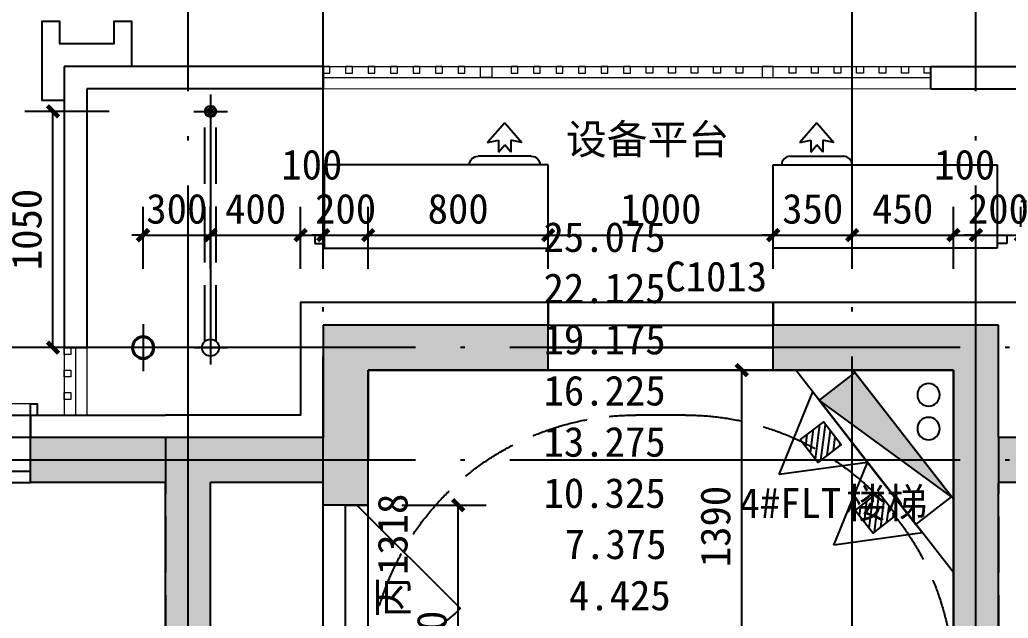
# Model space of a CAD drawing. Extents: x -10817 to 167545, y 26551 to 157048.
# Drawn here: x 78511 to 82902, y 122671 to 125331 of the extents above; entities that cross this region are included whole.
import ezdxf
from ezdxf.xclip import XClip

# ---------------------------------------------------------------- set-up
doc = ezdxf.new("R2010")
doc.units = 0
doc.header["$LTSCALE"] = 1000
doc.header["$MEASUREMENT"] = 0
doc.header["$XCLIPFRAME"] = 0
for name, pattern in [('125-核心筒-标准层$0$DASH', [0.35, 0.25, -0.1]), ('__DASH', [0.35, 0.25, -0.1]), ('DASH', [0.35, 0.25, -0.1]), ('DOTE', [2.42, 2, -0.2, 0.02, -0.2])]:
    doc.linetypes.add(name, pattern=pattern)
doc.layers.get('Defpoints').update_dxf_attribs({"color": 30, "linetype": 'DASH'})
for name, color, linetype in [('120-墙体$0$120-墙体$0$A-COLU-CONC-HATC', 204, 'Continuous'), ('120-墙体$0$120-墙体$0$A-DOOR', 51, 'Continuous'), ('120-墙体$0$120-墙体$0$A-WALL-CONC', 9, 'Continuous'), ('120-墙体$0$120-墙体$0$A-WALL-INSL', 241, 'Continuous'), ('120-墙体$0$A-FLOR-HRAL', 71, 'Continuous'), ('125-核心筒-标准层$0$A-COLU-CONC-HATC', 204, 'Continuous'), ('125-核心筒-标准层$0$A-DOOR', 51, 'Continuous'), ('125-核心筒-标准层$0$A-FLOR-STRS', 51, 'Continuous'), ('125-核心筒-标准层$0$A-WALL-BLOK', 131, 'Continuous'), ('125-核心筒-标准层$0$A-WALL-CONC', 9, 'Continuous'), ('125-核心筒-标准层$0$A-WALL-INSL', 241, 'Continuous'), ('125-核心筒-标准层$0$EQUIP_消防', 7, 'Continuous'), ('125-核心筒-标准层$0$P-FIRE-FH', 1, 'Continuous'), ('125-核心筒-标准层$0$造甲村-建筑200户型底图$0$A-FURN', 8, 'Continuous'), ('3#-夹层$0$A-ANNO-TEXT', 7, 'Continuous'), ('3#楼J层线脚$0$A-00-HX-113-wall-01Y$0$HRAL', 31, 'Continuous'), ('A-ANNO-DIMS', 3, 'Continuous'), ('A-ANNO-DOTE', 10, 'DOTE'), ('A-ANNO-SYMB', 3, 'Continuous'), ('A-ANNO-TEXT', 7, 'Continuous'), ('A-DRAN-SYMB', 243, 'Continuous'), ('A-WALL-INSL', 241, 'Continuous')]:
    doc.layers.add(name, color=color, linetype=linetype)
for name, color, linetype, lineweight in [('125-核心筒-标准层$0$A-00-15-4#-PM-TF$0$00-装饰-剖', 241, 'Continuous', 5), ('125-核心筒-标准层$0$A-00-15-4#-PM-TF$0$00-装饰-看', 46, 'Continuous', 5), ('3#楼J层线脚$0$A-00-15-4#-PM-TF$0$00-装饰-看', 46, 'Continuous', 5)]:
    doc.layers.add(name, color=color, linetype=linetype, lineweight=lineweight)
doc.styles.add('3#-夹层$0$_TCH_DIM', font='')
doc.styles.add('3#-夹层$0$Standard', font='')
doc.styles.add('_TCH_DIM_T3', font='')
doc.styles.get("Standard").update_dxf_attribs({"font": ''})
doc.styles.get('3#-夹层$0$_TCH_DIM').set_extended_font_data('SimSun')
doc.styles.get('3#-夹层$0$Standard').set_extended_font_data('SimSun')
doc.styles.get('_TCH_DIM_T3').set_extended_font_data('SimSun')
doc.styles.get('Standard').set_extended_font_data('SimSun')
doc.dimstyles.new('_TCH_ARCH&&50', dxfattribs={"dimtxt": 132.911392, "dimasz": 50, "dimexe": 125, "dimexo": 150, "dimgap": 50, "dimtad": 1, "dimdec": 0, "dimzin": 0, "dimdsep": 46, "dimtxsty": '_TCH_DIM_T3', "dimblk": 'ARCHTICK', "dimcen": 0.09, "dimclrt": 7, "dimazin": 2, "dimtfac": 1, "dimtdec": 0, "dimtix": 1, "dimtmove": 2, "dimatfit": 3, "dimfxl": 50, "dimtolj": 1, "dimtzin": 0, "dimarcsym": 0})

# ---------------------------------------------------------------- blocks, each defined once
blk = doc.blocks.new('120-墙体$0$120-墙体$0$$TCHSYS$WIN2D')
for p, q in [((-0.5, 0.5), (0.5, 0.5)), ((-0.5, 0.5), (-0.5, -0.5)), ((0.5, 0.5), (0.5, -0.5)), ((0.5, 0.1667), (-0.5, 0.1667)), ((0.5, -0.1667), (-0.5, -0.1667)), ((-0.5, -0.5), (0.5, -0.5))]:
    blk.add_line(p, q)
blk = doc.blocks.new('120-墙体')
at = {"layer": '120-墙体$0$120-墙体$0$A-COLU-CONC-HATC'}
blk.add_hatch(color=256, dxfattribs=at).paths.add_polyline_path([(-7800, 100), (-7800, -100), (-7200, -100), (-7200, 100)])
at = {"layer": '120-墙体$0$120-墙体$0$A-WALL-CONC'}
for p, q in [((-7800, 100), (-7200, 100)), ((-7200, -100), (-7200, 100)), ((-7800, -100), (-7200, -100))]:
    blk.add_line(p, q, dxfattribs=at)
at = {"layer": '120-墙体$0$120-墙体$0$A-WALL-INSL'}
blk.add_line((-7200, 200), (-7200, 100), dxfattribs=at)
blk.add_lwpolyline([(-7200, 100), (-7200, 200), (-7250, 200)], dxfattribs=at)
at = {"layer": '120-墙体$0$A-FLOR-HRAL'}
blk.add_lwpolyline([(-7200, -50), (-5700, -50), (-5700, -100), (-7200, -100)], close=True, dxfattribs=at)
at = {"layer": 'Defpoints'}
blk.add_lwpolyline([(-7800, 100), (-7800, -3300), (-7050, -3300), (-7050, -4700), (-8350, -4700), (-8350, -7200), (-9550, -7200), (-9550, -11200)], dxfattribs=at)
at = {"layer": '120-墙体$0$120-墙体$0$A-DOOR', "xscale": -1500, "yscale": -300, "zscale": 300}
blk.add_blockref('120-墙体$0$120-墙体$0$$TCHSYS$WIN2D', (-6450, 50), dxfattribs=at)
blk = doc.blocks.new('125-核心筒-标准层$0$2-4#标准层核心筒$0$$TwtSys$00000434')
for p, q in [((-0.5, 0.5), (-0.5, -0.5)), ((-0.5, -0.5), (0.5, 0.5)), ((0.5, 0.5), (-0.5, 0.5)), ((0.5, -0.5), (0.5, 0.5)), ((-0.5, -0.5), (0.5, -0.5))]:
    blk.add_line(p, q)
blk.add_solid([(0.5, -0.5), (0.5, 0.5), (-0.5, -0.5)])
blk = doc.blocks.new('125-核心筒-标准层$0$DDDA$C0A4D4CDB')
at = {"color": 0}
for p, q in [((193.3, 556.5), (117.4, 469)), ((193.3, 556.5), (269.2, 469)), ((117.4, 469), (166.5, 480.6)), ((166.5, 480.6), (166.5, 426.2)), ((166.5, 426.2), (193.3, 459.5)), ((220.1, 426.2), (193.3, 459.5)), ((220.1, 480.6), (220.1, 426.2)), ((269.2, 469), (220.1, 480.6)), ((75.1, 408.7), (311.5, 408.7)), ((0, 0), (0, 370)), ((0, 370), (995, 370)), ((995, 370), (995, 0)), ((995, 57.2), (1037.4, 57.2)), ((1037.4, 57.2), (1037.4, 20.2)), ((995, 0), (0, 0)), ((1037.4, 20.2), (995, 20.2))]:
    blk.add_line(p, q, dxfattribs=at)
for centre, start_param, end_param in [((75.1, 370), 0.785398, 2.356194), ((311.5, 370), 5.497787, 7.068583)]:
    blk.add_ellipse(centre, major_axis=(27.3, 27.3), ratio=1, start_param=start_param, end_param=end_param, dxfattribs=at)
blk = doc.blocks.new('125-核心筒-标准层$0$$TCHSYS$WIN2D')
for p, q in [((-0.5, 0.5), (0.5, 0.5)), ((-0.5, 0.5), (-0.5, -0.5)), ((0.5, 0.5), (0.5, -0.5)), ((0.5, 0.1667), (-0.5, 0.1667)), ((0.5, -0.1667), (-0.5, -0.1667)), ((-0.5, -0.5), (0.5, -0.5))]:
    blk.add_line(p, q)
blk = doc.blocks.new('125-核心筒-标准层$0$$ATTACHMENT$00000214')
h = blk.add_hatch()
h.set_pattern_fill('ANSI31', color=256, scale=200, style=0)
h.set_pattern_definition([(45, (-38543.802, -6842.639), (-17.67767, 17.67767), [])])
h.paths.add_polyline_path([(-64.9, 1.9), (64.9, 1.9), (64.9, -127.9), (-64.9, -127.9)])
for points in [[(0, 171.8), (-198.4, -171.8), (198.4, -171.8)], [(-64.9, 1.9), (64.9, 1.9), (64.9, -127.9), (-64.9, -127.9)]]:
    blk.add_lwpolyline(points, close=True)
blk = doc.blocks.new('125-核心筒-标准层$0$$DorLib2D$00000116')
at = {"color": 0}
for p, q in [((-0.5, 0), (-0.1464, 0.3536)), ((0.5, 0), (0.1464, 0.3536))]:
    blk.add_line(p, q, dxfattribs=at)
for centre, start, end in [((-0.5, 0), 0, 45), ((0.5, 0), 135, 180)]:
    blk.add_arc(centre, 0.5, start, end, dxfattribs=at)
blk = doc.blocks.new('125-核心筒-标准层')
at = {"layer": '125-核心筒-标准层$0$A-COLU-CONC-HATC'}
for points in [[(-1850, 7700), (-1650, 7500), (-998.9, 7500), (-998.9, 7700)], [(-1783.3, 7100), (-1650, 7100), (-1650, 7500), (-1850, 7700), (-1850, 7200)], [(-998.9, 7700), (-998.9, 7500), (-850, 7500), (-850, 7700)], [(150, 7700), (150, 7500), (950, 7500), (1150, 7700)], [(1150, 7700), (950, 7500), (950, 7100), (1083.3, 7100), (1150, 7200)], [(-2050, 7200), (-2050, 7000), (-1850, 7000), (-1783.3, 7100), (-1850, 7200)], [(1083.3, 7100), (1150, 7000), (1650, 7000), (1749.8, 7100), (1750, 7200), (1150, 7200)], [(1749.8, 7100), (1850, 7000), (1850, 7200), (1749.3, 7200)], [(-1850, 6634.3), (-1650, 6634.3), (-1650, 7100), (-1783.3, 7100), (-1850, 7000)], [(1150, 6900), (1150, 7000), (1083.3, 7100), (950, 7100), (950, 6900)], [(1650, 5500), (1850, 5500), (1850, 7000), (1749.8, 7100), (1650, 7000)], [(-1850, 4000), (-1650, 3800), (-1650, 6634.3), (-1850, 6634.3)]]:
    blk.add_hatch(color=256, dxfattribs=at).paths.add_polyline_path(points)
for centre in [(-1540, 7390), (-1540, 7240)]:
    blk.add_circle(centre, 50)
at = {"layer": '125-核心筒-标准层$0$A-00-15-4#-PM-TF$0$00-装饰-剖'}
for points in [[(-1520, 8820), (-1520, 8850), (-1550, 8850), (-1550, 8820)], [(-1420, 8820), (-1420, 8850), (-1450, 8850), (-1450, 8820)], [(-1320, 8820), (-1320, 8850), (-1350, 8850), (-1350, 8820)], [(-1220, 8820), (-1220, 8850), (-1250, 8850), (-1250, 8820)], [(-1120, 8820), (-1120, 8850), (-1150, 8850), (-1150, 8820)], [(-1020, 8820), (-1020, 8850), (-1050, 8850), (-1050, 8820)], [(-920, 8820), (-920, 8850), (-950, 8850), (-950, 8820)], [(-850, 8850), (-800, 8850), (-800, 8800), (-850, 8800)], [(-685, 8820), (-685, 8850), (-715, 8850), (-715, 8820)], [(-585, 8820), (-585, 8850), (-615, 8850), (-615, 8820)], [(-485, 8820), (-485, 8850), (-515, 8850), (-515, 8820)], [(-385, 8820), (-385, 8850), (-415, 8850), (-415, 8820)], [(-285, 8820), (-285, 8850), (-315, 8850), (-315, 8820)], [(-215, 8820), (-215, 8850), (-185, 8850), (-185, 8820)], [(-115, 8820), (-115, 8850), (-85, 8850), (-85, 8820)], [(-15, 8820), (-15, 8850), (15, 8850), (15, 8820)], [(85, 8820), (85, 8850), (115, 8850), (115, 8820)], [(185, 8820), (185, 8850), (215, 8850), (215, 8820)], [(285, 8820), (285, 8850), (315, 8850), (315, 8820)], [(450, 8850), (400, 8850), (400, 8800), (450, 8800)], [(520, 8820), (520, 8850), (550, 8850), (550, 8820)], [(620, 8820), (620, 8850), (650, 8850), (650, 8820)], [(720, 8820), (720, 8850), (750, 8850), (750, 8820)], [(820, 8820), (820, 8850), (850, 8850), (850, 8820)], [(920, 8820), (920, 8850), (950, 8850), (950, 8820)], [(1020, 8820), (1020, 8850), (1050, 8850), (1050, 8820)], [(1120, 8820), (1120, 8850), (1150, 8850), (1150, 8820)], [(2300, 7570), (2300, 7600), (2270, 7600), (2270, 7570)], [(2300, 7470), (2300, 7500), (2270, 7500), (2270, 7470)], [(2300, 7370), (2300, 7400), (2270, 7400), (2270, 7370)]]:
    blk.add_lwpolyline(points, close=True, dxfattribs=at)
at = {"layer": '125-核心筒-标准层$0$A-00-15-4#-PM-TF$0$00-装饰-看', "color": 251}
for points in [[(1149.9, 8850), (-1550.1, 8850)], [(1149.9, 8800), (-1550.1, 8800)], [(-2300, 7300), (-2300, 8750), (2200, 8749.3), (2200, 7300)], [(2250, 7600), (2250, 7300)], [(2300, 7600), (2300, 7300)]]:
    blk.add_lwpolyline(points, dxfattribs=at)
at = {"layer": '125-核心筒-标准层$0$A-DOOR'}
for p, q in [((950, 5600), (950, 6900)), ((1050, 5600), (1050, 6900))]:
    blk.add_line(p, q, dxfattribs=at)
at = {"layer": '125-核心筒-标准层$0$A-FLOR-STRS'}
for p, q in [((950, 7500), (-1650, 7500)), ((-1650, 7500), (-1650, 6110)), ((950, 6110), (950, 7500))]:
    blk.add_line(p, q, dxfattribs=at)
at = {"layer": '125-核心筒-标准层$0$A-FLOR-STRS', "linetype": '125-核心筒-标准层$0$DASH'}
blk.add_lwpolyline([(-1650, 6110, -0.414214), (-460, 7300), (-240, 7300, -0.414214), (950, 6110)], format="xyb", dxfattribs=at)
blk.add_lwpolyline([(1150, 5500), (1150, 6900)], dxfattribs=at)
at = {"layer": '125-核心筒-标准层$0$A-WALL-BLOK'}
for p, q in [((-1550, 8850), (-2400, 8850)), ((-1550, 8750), (-1550, 8850)), ((1149.9, 8850), (2300, 8850)), ((1149.9, 8850), (1149.9, 8750)), ((2300, 8850), (2299.8, 7600)), ((-1550, 8750), (-2300, 8750)), ((1149.9, 8750), (2200, 8750)), ((2200, 8750), (2199.8, 7600)), ((2299.8, 7600), (2199.8, 7600)), ((-1650, 6925.8), (-1203.4, 7500)), ((-1650, 6600), (-950, 7500)), ((1050, 6900), (950, 6900))]:
    blk.add_line(p, q, dxfattribs=at)
at = {"layer": '125-核心筒-标准层$0$A-WALL-CONC'}
for p, q in [((-1850, 7700), (-998.9, 7700)), ((-1850, 7200), (-1850, 7700)), ((-998.9, 7700), (-850, 7700)), ((-850, 7500), (-850, 7700)), ((150, 7700), (1150, 7700)), ((150, 7500), (150, 7700)), ((1150, 7700), (1150, 7200)), ((-1650, 7500), (-998.9, 7500)), ((-1650, 7100), (-1650, 7500)), ((-998.9, 7500), (-850, 7500)), ((150, 7500), (950, 7500)), ((950, 7500), (950, 7100)), ((-2050, 7200), (-1850, 7200)), ((1150, 7200), (1750, 7200)), ((1749.3, 7200), (1850, 7200)), ((-1650, 6634.3), (-1650, 7100)), ((950, 6900), (950, 7100)), ((-2050, 7000), (-1850, 7000)), ((-1850, 6634.3), (-1850, 7000)), ((1150, 7000), (1650, 7000)), ((1150, 6900), (1150, 7000)), ((1650, 5500), (1650, 7000)), ((1850, 7000), (1850, 7000)), ((1850, 5500), (1850, 7000)), ((950, 6900), (1150, 6900)), ((-1850, 4000), (-1850, 6634.3)), ((-1650, 3800), (-1650, 6634.3))]:
    blk.add_line(p, q, dxfattribs=at)
at = {"layer": '125-核心筒-标准层$0$A-WALL-INSL'}
for p, q in [((-850, 7800), (-850, 7700)), ((150, 7800), (150, 7700))]:
    blk.add_line(p, q, dxfattribs=at)
for points in [[(-2400, 7300), (-1950, 7300), (-1950, 7800), (-850, 7800), (-850, 7700)], [(150, 7700), (150, 7800), (1250, 7800), (1250, 7300), (1850, 7300)], [(2450, 7300), (1850, 7300)]]:
    blk.add_lwpolyline(points, dxfattribs=at)
at = {"layer": '125-核心筒-标准层$0$A-DOOR', "xscale": 1000, "yscale": -300, "zscale": 300}
blk.add_blockref('125-核心筒-标准层$0$$TCHSYS$WIN2D', (-350, 7650), dxfattribs=at)
at = {"layer": '125-核心筒-标准层$0$A-DOOR', "xscale": 1300, "yscale": 1300, "zscale": 100, "rotation": 90}
blk.add_blockref('125-核心筒-标准层$0$$DorLib2D$00000116', (1000, 6250), dxfattribs=at)
at = {"layer": '125-核心筒-标准层$0$EQUIP_消防', "linetype": 'ByBlock', "rotation": 232.1250163566028}
for p in [(-1011.4, 7141.2), (-1255, 6828)]:
    blk.add_blockref('125-核心筒-标准层$0$$ATTACHMENT$00000214', p, dxfattribs=at)
at = {"layer": '125-核心筒-标准层$0$P-FIRE-FH', "extrusion": (0, 0, -1), "xscale": 699.9999999999999, "yscale": 199.9999999999998, "zscale": -699.9999999999999, "rotation": 127.8749836433972}
blk.add_blockref('125-核心筒-标准层$0$2-4#标准层核心筒$0$$TwtSys$00000434', (1347.8, 7151.5), dxfattribs=at)
at = {"layer": '125-核心筒-标准层$0$造甲村-建筑200户型底图$0$A-FURN', "ltscale": 0.1, "extrusion": (0, 0, -1), "zscale": -1}
blk.add_blockref('125-核心筒-标准层$0$DDDA$C0A4D4CDB', (850, 8042), dxfattribs=at)
at = {"layer": '125-核心筒-标准层$0$造甲村-建筑200户型底图$0$A-FURN', "ltscale": 0.1, "extrusion": (0, 0, -1), "xscale": -1, "zscale": -1}
blk.add_blockref('125-核心筒-标准层$0$DDDA$C0A4D4CDB', (-150, 8042), dxfattribs=at)
blk = doc.blocks.new('125-墙体')
at = {"layer": 'Defpoints'}
blk.add_lwpolyline([(8600, 100), (8600, -3300), (7850, -3300), (7850, -4700), (9150, -4700), (9150, -7200), (10350, -7200), (10350, -11200)], dxfattribs=at)
blk = doc.blocks.new('3#楼J层线脚')
at = {"layer": '3#楼J层线脚$0$A-00-15-4#-PM-TF$0$00-装饰-看', "color": 251}
blk.add_lwpolyline([(2450, 7350), (3950, 7350)], dxfattribs=at)
at = {"layer": '3#楼J层线脚$0$A-00-HX-113-wall-01Y$0$HRAL'}
for points in [[(2000, 8849.2), (2000, 9050), (2080, 9050), (2080, 8950), (2320, 8950), (2320, 9050), (2400, 9050), (2400, 8700), (2300, 8700)], [(2450, 7300), (2450, 7350), (2420, 7350), (2420, 7300)]]:
    blk.add_lwpolyline(points, dxfattribs=at)
blk = doc.blocks.new('雨水管')
at = {"layer": 'A-DRAN-SYMB'}
for p, q in [((100, 105), (100, -105)), ((-5, 0), (205, 0))]:
    blk.add_line(p, q, dxfattribs=at)
for radius in [50, 45]:
    blk.add_circle((100, 0), radius, dxfattribs=at)
blk = doc.blocks.new('VGTRBGF')
at = {"layer": 'A-DRAN-SYMB', "linetype": 'DASH', "ltscale": 0.1}
for p, q in [((0, 100), (0, -100)), ((-100, 0), (100, 0))]:
    blk.add_line(p, q, dxfattribs=at)
for radius in [50, 45]:
    blk.add_circle((0, 0), radius, dxfattribs=at)
blk = doc.blocks.new('HYTHBGYT')
at = {"layer": 'A-WALL-INSL', "color": 2, "linetype": '__DASH'}
for points in [[(-50, 0), (-50, 650)], [(50, 0), (50, 650)]]:
    blk.add_lwpolyline(points, dxfattribs=at)
blk.add_blockref('VGTRBGF', (0, 650))
blk = doc.blocks.new('A$C105E6BD3')
at = {"layer": 'A-DRAN-SYMB'}
h = blk.add_hatch(dxfattribs=at)
h.set_pattern_fill('ANSI31', color=5, scale=5, angle=360, style=0)
h.set_pattern_definition([(45, (3432.766, -27402.858), (-5.61266, 5.61266), [])])
edge = h.paths.add_edge_path()
edge.add_arc((0, 1050), 25, 0, 360)
at = {"layer": 'A-DRAN-SYMB', "color": 5}
for p, q in [((0, 1125), (0, 37.5)), ((-75, 1050), (75, 1050)), ((0, 75), (0, -75)), ((-75, 0), (75, 0))]:
    blk.add_line(p, q, dxfattribs=at)
at = {"layer": 'A-DRAN-SYMB', "color": 5, "linetype": 'DASH'}
for p, q in [((-25, 28), (-25, 1050)), ((25, 28), (25, 1050))]:
    blk.add_line(p, q, dxfattribs=at)
at = {"layer": 'A-DRAN-SYMB', "color": 5}
for centre, radius in [((0, 1050), 25), ((0, 0), 37.5)]:
    blk.add_circle(centre, radius, dxfattribs=at)
blk = doc.blocks.new('A$C5B765E68')
blk.add_blockref('A$C105E6BD3', (-1649.8, 7599.9))
at = {"xscale": -1}
for name, p in [('HYTHBGYT', (2050, 7600)), ('雨水管', (-1849.8, 7599.9)), ('雨水管', (2150, 7600))]:
    blk.add_blockref(name, p, dxfattribs=at)
blk = doc.blocks.new('_ArchTick')
at = {"color": 0, "linetype": 'ByBlock', "const_width": 0.4}
blk.add_lwpolyline([(-0.5, -0.5), (0.5, 0.5)], dxfattribs=at)
blk = doc.blocks.new('*D2754')
at = {"layer": 'A-ANNO-DIMS', "color": 0, "lineweight": -2, "transparency": 16777216}
for p, q in [((78908.3, 124923.4), (78533.3, 124923.4)), ((78658.3, 123873.5), (78658.3, 124923.4)), ((78908.3, 123873.5), (78533.3, 123873.5))]:
    blk.add_line(p, q, dxfattribs=at)
at = {"layer": 'Defpoints', "color": 0, "transparency": 16777216}
for p in [(78658.3, 124923.4), (79058.3, 124923.4), (79058.3, 123873.5)]:
    blk.add_point(p, dxfattribs=at)
at = {"layer": 'A-ANNO-DIMS', "color": 0, "lineweight": -2, "transparency": 16777216, "xscale": 50, "yscale": 50, "zscale": 50}
for p, rotation in [((78658.3, 124923.4), 90), ((78658.3, 123873.5), 270)]:
    blk.add_blockref('_ArchTick', p, dxfattribs=dict(at, rotation=rotation))
at = {"layer": 'A-ANNO-DIMS', "color": 7, "transparency": 16777216, "insert": (78541.9, 124398.5), "char_height": 132.91, "attachment_point": 5, "rotation": 90, "style": '_TCH_DIM_T3'}
blk.add_mtext('\\A1;1050', dxfattribs=at)
blk = doc.blocks.new('*D2828')
at = {"layer": 'A-ANNO-DIMS', "color": 0, "lineweight": -2, "transparency": 16777216}
for p, q in [((81468.2, 123773.5), (81843.2, 123773.5)), ((81718.2, 122383.5), (81718.2, 123773.5)), ((81468.2, 122383.5), (81843.2, 122383.5))]:
    blk.add_line(p, q, dxfattribs=at)
at = {"layer": 'Defpoints', "color": 0, "transparency": 16777216}
for p in [(81318.2, 123773.5), (81718.2, 123773.5), (81318.2, 122383.5)]:
    blk.add_point(p, dxfattribs=at)
at = {"layer": 'A-ANNO-DIMS', "color": 0, "lineweight": -2, "transparency": 16777216, "xscale": 50, "yscale": 50, "zscale": 50}
for p, rotation in [((81718.2, 123773.5), 90), ((81718.2, 122383.5), 270)]:
    blk.add_blockref('_ArchTick', p, dxfattribs=dict(at, rotation=rotation))
at = {"layer": 'A-ANNO-DIMS', "color": 7, "transparency": 16777216, "insert": (81601.7, 123078.5), "char_height": 132.91, "attachment_point": 5, "rotation": 90, "style": '_TCH_DIM_T3'}
blk.add_mtext('\\A1;1390', dxfattribs=at)
blk = doc.blocks.new('*D3005')
at = {"layer": 'A-ANNO-DIMS', "color": 0, "lineweight": -2, "transparency": 16777216}
for p, q in [((82758.2, 124223.5), (82758.2, 124498.5)), ((82958.2, 124223.5), (82958.2, 124498.5)), ((82758.2, 124373.5), (82708.2, 124373.5)), ((82758.2, 124373.5), (82958.2, 124373.5)), ((82958.2, 124373.5), (83008.2, 124373.5))]:
    blk.add_line(p, q, dxfattribs=at)
at = {"layer": 'Defpoints', "color": 0, "transparency": 16777216}
for p in [(82958.2, 124373.5), (82758.2, 124073.5), (82958.2, 124073.5)]:
    blk.add_point(p, dxfattribs=at)
at = {"layer": 'A-ANNO-DIMS', "color": 0, "lineweight": -2, "transparency": 16777216, "xscale": 50, "yscale": 50, "zscale": 50}
blk.add_blockref('_ArchTick', (82758.2, 124373.5), dxfattribs=at)
at = {"layer": 'A-ANNO-DIMS', "color": 0, "lineweight": -2, "transparency": 16777216, "xscale": 50, "yscale": 50, "zscale": 50, "rotation": 180}
blk.add_blockref('_ArchTick', (82958.2, 124373.5), dxfattribs=at)
at = {"layer": 'A-ANNO-DIMS', "color": 7, "transparency": 16777216, "insert": (82858.2, 124490), "char_height": 132.91, "attachment_point": 5, "style": '_TCH_DIM_T3'}
blk.add_mtext('\\A1;200', dxfattribs=at)
blk = doc.blocks.new('*D3006')
at = {"layer": 'A-ANNO-DIMS', "color": 0, "lineweight": -2, "transparency": 16777216}
for p, q in [((82658.2, 124223.5), (82658.2, 124498.5)), ((82758.2, 124223.5), (82758.2, 124498.5)), ((82658.2, 124373.5), (82758.2, 124373.5))]:
    blk.add_line(p, q, dxfattribs=at)
at = {"layer": 'Defpoints', "color": 0, "transparency": 16777216}
for p in [(82758.2, 124373.5), (82658.2, 124073.5), (82758.2, 124073.5)]:
    blk.add_point(p, dxfattribs=at)
at = {"layer": 'A-ANNO-DIMS', "color": 0, "lineweight": -2, "transparency": 16777216, "xscale": 50, "yscale": 50, "zscale": 50, "rotation": 180}
blk.add_blockref('_ArchTick', (82658.2, 124373.5), dxfattribs=at)
at = {"layer": 'A-ANNO-DIMS', "color": 0, "lineweight": -2, "transparency": 16777216, "xscale": 50, "yscale": 50, "zscale": 50}
blk.add_blockref('_ArchTick', (82758.2, 124373.5), dxfattribs=at)
at = {"layer": 'A-ANNO-DIMS', "color": 7, "transparency": 16777216, "insert": (82708.2, 124686), "char_height": 132.91, "attachment_point": 5, "style": '_TCH_DIM_T3'}
blk.add_mtext('\\A1;100', dxfattribs=at)
blk = doc.blocks.new('*D3007')
at = {"layer": 'A-ANNO-DIMS', "color": 0, "lineweight": -2, "transparency": 16777216}
for p, q in [((82208.2, 124223.5), (82208.2, 124498.5)), ((82658.2, 124223.5), (82658.2, 124498.5)), ((82208.2, 124373.5), (82658.2, 124373.5))]:
    blk.add_line(p, q, dxfattribs=at)
at = {"layer": 'Defpoints', "color": 0, "transparency": 16777216}
for p in [(82658.2, 124373.5), (82208.2, 124073.5), (82658.2, 124073.5)]:
    blk.add_point(p, dxfattribs=at)
at = {"layer": 'A-ANNO-DIMS', "color": 0, "lineweight": -2, "transparency": 16777216, "xscale": 50, "yscale": 50, "zscale": 50, "rotation": 180}
blk.add_blockref('_ArchTick', (82208.2, 124373.5), dxfattribs=at)
at = {"layer": 'A-ANNO-DIMS', "color": 0, "lineweight": -2, "transparency": 16777216, "xscale": 50, "yscale": 50, "zscale": 50}
blk.add_blockref('_ArchTick', (82658.2, 124373.5), dxfattribs=at)
at = {"layer": 'A-ANNO-DIMS', "color": 7, "transparency": 16777216, "insert": (82433.2, 124490), "char_height": 132.91, "attachment_point": 5, "style": '_TCH_DIM_T3'}
blk.add_mtext('\\A1;450', dxfattribs=at)
blk = doc.blocks.new('*D3008')
at = {"layer": 'A-ANNO-DIMS', "color": 0, "lineweight": -2, "transparency": 16777216}
for p, q in [((81858.2, 124223.5), (81858.2, 124498.5)), ((82208.2, 124223.5), (82208.2, 124498.5)), ((81858.2, 124373.5), (81808.2, 124373.5)), ((81858.2, 124373.5), (82208.2, 124373.5)), ((82208.2, 124373.5), (82258.2, 124373.5))]:
    blk.add_line(p, q, dxfattribs=at)
at = {"layer": 'Defpoints', "color": 0, "transparency": 16777216}
for p in [(82208.2, 124373.5), (81858.2, 124073.5), (82208.2, 124073.5)]:
    blk.add_point(p, dxfattribs=at)
at = {"layer": 'A-ANNO-DIMS', "color": 0, "lineweight": -2, "transparency": 16777216, "xscale": 50, "yscale": 50, "zscale": 50}
blk.add_blockref('_ArchTick', (81858.2, 124373.5), dxfattribs=at)
at = {"layer": 'A-ANNO-DIMS', "color": 0, "lineweight": -2, "transparency": 16777216, "xscale": 50, "yscale": 50, "zscale": 50, "rotation": 180}
blk.add_blockref('_ArchTick', (82208.2, 124373.5), dxfattribs=at)
at = {"layer": 'A-ANNO-DIMS', "color": 7, "transparency": 16777216, "insert": (82033.2, 124490), "char_height": 132.91, "attachment_point": 5, "style": '_TCH_DIM_T3'}
blk.add_mtext('\\A1;350', dxfattribs=at)
blk = doc.blocks.new('*D3009')
at = {"layer": 'A-ANNO-DIMS', "color": 0, "lineweight": -2, "transparency": 16777216}
for p, q in [((80858.2, 124223.5), (80858.2, 124498.5)), ((81858.2, 124223.5), (81858.2, 124498.5)), ((80858.2, 124373.5), (81858.2, 124373.5))]:
    blk.add_line(p, q, dxfattribs=at)
at = {"layer": 'Defpoints', "color": 0, "transparency": 16777216}
for p in [(81858.2, 124373.5), (80858.2, 124073.5), (81858.2, 124073.5)]:
    blk.add_point(p, dxfattribs=at)
at = {"layer": 'A-ANNO-DIMS', "color": 0, "lineweight": -2, "transparency": 16777216, "xscale": 50, "yscale": 50, "zscale": 50, "rotation": 180}
blk.add_blockref('_ArchTick', (80858.2, 124373.5), dxfattribs=at)
at = {"layer": 'A-ANNO-DIMS', "color": 0, "lineweight": -2, "transparency": 16777216, "xscale": 50, "yscale": 50, "zscale": 50}
blk.add_blockref('_ArchTick', (81858.2, 124373.5), dxfattribs=at)
at = {"layer": 'A-ANNO-DIMS', "color": 7, "transparency": 16777216, "insert": (81358.2, 124490), "char_height": 132.91, "attachment_point": 5, "style": '_TCH_DIM_T3'}
blk.add_mtext('\\A1;1000', dxfattribs=at)
blk = doc.blocks.new('*D3010')
at = {"layer": 'A-ANNO-DIMS', "color": 0, "lineweight": -2, "transparency": 16777216}
for p, q in [((80058.2, 124223.5), (80058.2, 124498.5)), ((80858.2, 124223.5), (80858.2, 124498.5)), ((80058.2, 124373.5), (80858.2, 124373.5))]:
    blk.add_line(p, q, dxfattribs=at)
at = {"layer": 'Defpoints', "color": 0, "transparency": 16777216}
for p in [(80858.2, 124373.5), (80058.2, 124073.5), (80858.2, 124073.5)]:
    blk.add_point(p, dxfattribs=at)
at = {"layer": 'A-ANNO-DIMS', "color": 0, "lineweight": -2, "transparency": 16777216, "xscale": 50, "yscale": 50, "zscale": 50, "rotation": 180}
blk.add_blockref('_ArchTick', (80058.2, 124373.5), dxfattribs=at)
at = {"layer": 'A-ANNO-DIMS', "color": 0, "lineweight": -2, "transparency": 16777216, "xscale": 50, "yscale": 50, "zscale": 50}
blk.add_blockref('_ArchTick', (80858.2, 124373.5), dxfattribs=at)
at = {"layer": 'A-ANNO-DIMS', "color": 7, "transparency": 16777216, "insert": (80458.2, 124490), "char_height": 132.91, "attachment_point": 5, "style": '_TCH_DIM_T3'}
blk.add_mtext('\\A1;800', dxfattribs=at)
blk = doc.blocks.new('*D3011')
at = {"layer": 'A-ANNO-DIMS', "color": 0, "lineweight": -2, "transparency": 16777216}
for p, q in [((79858.2, 124223.5), (79858.2, 124498.5)), ((80058.2, 124223.5), (80058.2, 124498.5)), ((79858.2, 124373.5), (79808.2, 124373.5)), ((79858.2, 124373.5), (80058.2, 124373.5)), ((80058.2, 124373.5), (80108.2, 124373.5))]:
    blk.add_line(p, q, dxfattribs=at)
at = {"layer": 'Defpoints', "color": 0, "transparency": 16777216}
for p in [(80058.2, 124373.5), (79858.2, 124073.5), (80058.2, 124073.5)]:
    blk.add_point(p, dxfattribs=at)
at = {"layer": 'A-ANNO-DIMS', "color": 0, "lineweight": -2, "transparency": 16777216, "xscale": 50, "yscale": 50, "zscale": 50}
blk.add_blockref('_ArchTick', (79858.2, 124373.5), dxfattribs=at)
at = {"layer": 'A-ANNO-DIMS', "color": 0, "lineweight": -2, "transparency": 16777216, "xscale": 50, "yscale": 50, "zscale": 50, "rotation": 180}
blk.add_blockref('_ArchTick', (80058.2, 124373.5), dxfattribs=at)
at = {"layer": 'A-ANNO-DIMS', "color": 7, "transparency": 16777216, "insert": (79958.2, 124490), "char_height": 132.91, "attachment_point": 5, "style": '_TCH_DIM_T3'}
blk.add_mtext('\\A1;200', dxfattribs=at)
blk = doc.blocks.new('*D3012')
at = {"layer": 'A-ANNO-DIMS', "color": 0, "lineweight": -2, "transparency": 16777216}
for p, q in [((79758.2, 124223.5), (79758.2, 124498.5)), ((79858.2, 124223.5), (79858.2, 124498.5)), ((79758.2, 124373.5), (79858.2, 124373.5))]:
    blk.add_line(p, q, dxfattribs=at)
at = {"layer": 'Defpoints', "color": 0, "transparency": 16777216}
for p in [(79858.2, 124373.5), (79758.2, 124073.5), (79858.2, 124073.5)]:
    blk.add_point(p, dxfattribs=at)
at = {"layer": 'A-ANNO-DIMS', "color": 0, "lineweight": -2, "transparency": 16777216, "xscale": 50, "yscale": 50, "zscale": 50, "rotation": 180}
blk.add_blockref('_ArchTick', (79758.2, 124373.5), dxfattribs=at)
at = {"layer": 'A-ANNO-DIMS', "color": 0, "lineweight": -2, "transparency": 16777216, "xscale": 50, "yscale": 50, "zscale": 50}
blk.add_blockref('_ArchTick', (79858.2, 124373.5), dxfattribs=at)
at = {"layer": 'A-ANNO-DIMS', "color": 7, "transparency": 16777216, "insert": (79808.2, 124686), "char_height": 132.91, "attachment_point": 5, "style": '_TCH_DIM_T3'}
blk.add_mtext('\\A1;100', dxfattribs=at)
blk = doc.blocks.new('*D3013')
at = {"layer": 'A-ANNO-DIMS', "color": 0, "lineweight": -2, "transparency": 16777216}
for p, q in [((79358.3, 124223.5), (79358.3, 124498.5)), ((79758.2, 124223.5), (79758.2, 124498.5)), ((79358.3, 124373.5), (79758.2, 124373.5))]:
    blk.add_line(p, q, dxfattribs=at)
at = {"layer": 'Defpoints', "color": 0, "transparency": 16777216}
for p in [(79758.2, 124373.5), (79358.3, 124073.5), (79758.2, 124073.5)]:
    blk.add_point(p, dxfattribs=at)
at = {"layer": 'A-ANNO-DIMS', "color": 0, "lineweight": -2, "transparency": 16777216, "xscale": 50, "yscale": 50, "zscale": 50, "rotation": 180}
blk.add_blockref('_ArchTick', (79358.3, 124373.5), dxfattribs=at)
at = {"layer": 'A-ANNO-DIMS', "color": 0, "lineweight": -2, "transparency": 16777216, "xscale": 50, "yscale": 50, "zscale": 50}
blk.add_blockref('_ArchTick', (79758.2, 124373.5), dxfattribs=at)
at = {"layer": 'A-ANNO-DIMS', "color": 7, "transparency": 16777216, "insert": (79558.2, 124490), "char_height": 132.91, "attachment_point": 5, "style": '_TCH_DIM_T3'}
blk.add_mtext('\\A1;400', dxfattribs=at)
blk = doc.blocks.new('*D3014')
at = {"layer": 'A-ANNO-DIMS', "color": 0, "lineweight": -2, "transparency": 16777216}
for p, q in [((79058.3, 124223.5), (79058.3, 124498.5)), ((79358.3, 124223.5), (79358.3, 124498.5)), ((79058.3, 124373.5), (79008.3, 124373.5)), ((79058.3, 124373.5), (79358.3, 124373.5)), ((79358.3, 124373.5), (79408.3, 124373.5))]:
    blk.add_line(p, q, dxfattribs=at)
at = {"layer": 'Defpoints', "color": 0, "transparency": 16777216}
for p in [(79358.3, 124373.5), (79058.3, 124073.5), (79358.3, 124073.5)]:
    blk.add_point(p, dxfattribs=at)
at = {"layer": 'A-ANNO-DIMS', "color": 0, "lineweight": -2, "transparency": 16777216, "xscale": 50, "yscale": 50, "zscale": 50}
blk.add_blockref('_ArchTick', (79058.3, 124373.5), dxfattribs=at)
at = {"layer": 'A-ANNO-DIMS', "color": 0, "lineweight": -2, "transparency": 16777216, "xscale": 50, "yscale": 50, "zscale": 50, "rotation": 180}
blk.add_blockref('_ArchTick', (79358.3, 124373.5), dxfattribs=at)
at = {"layer": 'A-ANNO-DIMS', "color": 7, "transparency": 16777216, "insert": (79208.3, 124490), "char_height": 132.91, "attachment_point": 5, "style": '_TCH_DIM_T3'}
blk.add_mtext('\\A1;300', dxfattribs=at)
blk = doc.blocks.new('*D3024')
at = {"layer": 'A-ANNO-DIMS', "color": 0, "lineweight": -2, "transparency": 16777216}
for p, q in [((80208.2, 123173.5), (80583.2, 123173.5)), ((80458.2, 121873.5), (80458.2, 123173.5)), ((80208.2, 121873.5), (80583.2, 121873.5))]:
    blk.add_line(p, q, dxfattribs=at)
at = {"layer": 'Defpoints', "color": 0, "transparency": 16777216}
for p in [(80058.2, 123173.5), (80458.2, 123173.5), (80058.2, 121873.5)]:
    blk.add_point(p, dxfattribs=at)
at = {"layer": 'A-ANNO-DIMS', "color": 0, "lineweight": -2, "transparency": 16777216, "xscale": 50, "yscale": 50, "zscale": 50}
for p, rotation in [((80458.2, 123173.5), 90), ((80458.2, 121873.5), 270)]:
    blk.add_blockref('_ArchTick', p, dxfattribs=dict(at, rotation=rotation))
at = {"layer": 'A-ANNO-DIMS', "color": 7, "transparency": 16777216, "insert": (80341.7, 122523.5), "char_height": 132.91, "attachment_point": 5, "rotation": 90, "style": '_TCH_DIM_T3'}
blk.add_mtext('\\A1;1300', dxfattribs=at)

msp = doc.modelspace()

# ---------------------------------------------------------------- linework, layer by layer
at = {"layer": 'A-ANNO-DOTE'}
for points in [[(79258.2, 120173.5), (79258.2, 126922.6)], [(79858.2, 114573.5), (79858.2, 126922.6)], [(82208.2, 114573.5), (82208.2, 126922.6)], [(82758.2, 120173.5), (82758.2, 126922.6)], [(85108.2, 123873.5), (76908.1, 123873.5)], [(85108.2, 123373.5), (76908.1, 123373.5)]]:
    msp.add_lwpolyline(points, dxfattribs=at)
at = {"layer": 'A-ANNO-SYMB'}
msp.add_lwpolyline([(82063.2, 120273.5, 0, 0, 0), (82063.2, 122753.5, 0, 0, 0), (80653.2, 122753.5, 0, 0, 0), (80653.2, 121573.5, 0, 40, 0), (80653.2, 121723.5, 0, 0, 0)], format="xyseb", dxfattribs=at)

# ---------------------------------------------------------------- block references
ref = msp.add_blockref('3#楼J层线脚', (81008.1, 116273.5), dxfattribs=dict(xscale=-1))
XClip(ref).set_block_clipping_path([(-2900.0110577431, -500), (2900.0181651013, 9449.9707164793)])
ref = msp.add_blockref('125-核心筒-标准层', (81008.2, 116273.5), dxfattribs=dict(xscale=-1))
XClip(ref).set_block_clipping_path([(-2900, -500), (2900.0292228444, 9449.9707164793)])
msp.add_blockref('A$C5B765E68', (81008.2, 116273.5))
ref = msp.add_blockref('120-墙体', (71358.2, 123373.5), dxfattribs=dict(xscale=-1))
XClip(ref).set_block_clipping_path([(-12550, -7600), (-6749.9707771556, 2349.9707164793)])
ref = msp.add_blockref('125-墙体', (91458.2, 123373.5), dxfattribs=dict(xscale=-1))
XClip(ref).set_block_clipping_path([(7550, -7600), (13350.0292228444, 2349.9707164793)])

# ---------------------------------------------------------------- texts
at = {"layer": '3#-夹层$0$A-ANNO-TEXT', "color": 7, "style": '3#-夹层$0$_TCH_DIM'}
for s, p in [('25.075', (80837.5, 124298.7)), ('22.125', (80837.5, 124071.2)), ('19.175', (80837.5, 123843.7)), ('16.225', (80837.5, 123616.2)), ('13.275', (80837.5, 123388.7)), ('10.325', (80837.5, 123161.2)), ('7.375', (80932, 122933.7)), ('4.425', (80950.4, 122706.2))]:
    msp.add_text(s, height=132.91, dxfattribs=at).set_placement(p)
at = {"layer": '3#-夹层$0$A-ANNO-TEXT', "style": '3#-夹层$0$Standard'}
for s, p in [('楼梯', (82180.3, 123116.2)), ('4#FLT', (81707.8, 123116.2))]:
    msp.add_text(s, height=132.91, dxfattribs=at).set_placement(p)
at = {"layer": 'A-ANNO-TEXT'}
msp.add_text('设备平台', height=132.91, dxfattribs=at).set_placement((80937, 124733.2))
at = {"layer": 'A-ANNO-TEXT', "color": 2}
msp.add_text('C1013', height=132.91, dxfattribs=at).set_placement((81378.6, 124123.5))
for s, height, p in [('1318', 132.91, (80233.2, 122862.7)), ('丙', 132.9, (80233.2, 122673.6))]:
    msp.add_text(s, height=height, rotation=90, dxfattribs=at).set_placement(p)

# ---------------------------------------------------------------- dimensions: what is measured, and where the dimension line sits
at = {"layer": 'A-ANNO-DIMS'}
for p1, p2, distance, picture, middle in [((79058.3, 123873.5), (79058.3, 124923.4), 400, '*D2754', (78541.9, 124398.5)), ((79058.3, 124073.5), (79358.3, 124073.5), 300, '*D3014', (79208.3, 124490)), ((79358.3, 124073.5), (79758.2, 124073.5), 300, '*D3013', (79558.2, 124490)), ((79858.2, 124073.5), (80058.2, 124073.5), 300, '*D3011', (79958.2, 124490)), ((80058.2, 124073.5), (80858.2, 124073.5), 300, '*D3010', (80458.2, 124490)), ((80858.2, 124073.5), (81858.2, 124073.5), 300, '*D3009', (81358.2, 124490)), ((81858.2, 124073.5), (82208.2, 124073.5), 300, '*D3008', (82033.2, 124490)), ((82208.2, 124073.5), (82658.2, 124073.5), 300, '*D3007', (82433.2, 124490)), ((82758.2, 124073.5), (82958.2, 124073.5), 300, '*D3005', (82858.2, 124490)), ((81318.2, 122383.5), (81318.2, 123773.5), -400, '*D2828', (81601.7, 123078.5)), ((80058.2, 121873.5), (80058.2, 123173.5), -400, '*D3024', (80341.7, 122523.5))]:
    dim = msp.add_aligned_dim(p1=p1, p2=p2, distance=distance, dimstyle='_TCH_ARCH&&50', dxfattribs=at)
    dim.commit()
    dim.dimension.update_dxf_attribs({"geometry": picture, "text_midpoint": middle})
for base, p1, p2, picture, middle in [((79858.2, 124373.5), (79758.2, 124073.5), (79858.2, 124073.5), '*D3012', (79808.2, 124686)), ((82758.2, 124373.5), (82658.2, 124073.5), (82758.2, 124073.5), '*D3006', (82708.2, 124686))]:
    dim = msp.add_linear_dim(base=base, p1=p1, p2=p2, angle=0, dimstyle='_TCH_ARCH&&50', dxfattribs=at)
    dim.commit()
    dim.dimension.update_dxf_attribs({"geometry": picture, "text_midpoint": middle, "dimtype": 161})

doc.saveas('drawing.dxf')
